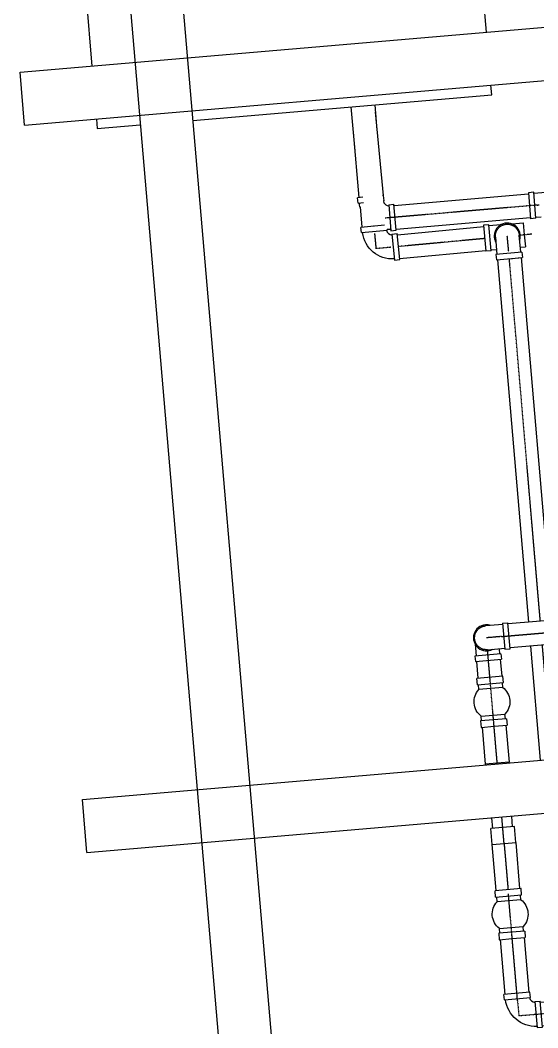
# Model space of a CAD drawing. Header units: millimetres. Extents: x 238021 to 250605, y -32596 to -9848.
# Drawn here: x 238112 to 239419, y -17787 to -15245 of the extents above; entities that cross this region are included whole.
import ezdxf

# ---------------------------------------------------------------- set-up
doc = ezdxf.new("R2010")
doc.units = ezdxf.units.MM
doc.header["$MEASUREMENT"] = 0
doc.linetypes.add('CENTER2', pattern=[1.125, 0.75, -0.125, 0.125, -0.125])
doc.layers.add('Plan-0', color=7, linetype='Continuous', true_color=0xe7f0ff)
for name, color, linetype in [('Plan-CENTER', 1, 'CENTER2'), ('Plan-RE', 5, 'Continuous'), ('Plan-S-BEAM', 12, 'Continuous')]:
    doc.layers.add(name, color=color, linetype=linetype)

# ---------------------------------------------------------------- blocks, each defined once
blk = doc.blocks.new('*U122')
at = {"layer": 'Plan-S-BEAM', "color": 0, "linetype": 'ByBlock', "lineweight": -2}
for p, q in [((238317.9, -14374.5), (239835.2, -32081.7)), ((238450.4, -14363.2), (239967.7, -32070.3))]:
    blk.add_line(p, q, dxfattribs=at)
blk = doc.blocks.new('*U135')
at = {"layer": 'Plan-0', "color": 0, "linetype": 'ByBlock', "lineweight": -2}
for p, q in [((239217.4, -14437.2), (238462.3, -14501.8)), ((239289.2, -15275.9), (239217.4, -14437.2)), ((238329.8, -14513.2), (238221.1, -14522.5)), ((238221.1, -14522.5), (238292.9, -15361.3)), ((239302.7, -15433.5), (239300.7, -15409.4)), ((238547.7, -15498.2), (239302.7, -15433.5)), ((238304.3, -15494.8), (238306.4, -15518.9)), ((238306.4, -15518.9), (238415.1, -15509.5))]:
    blk.add_line(p, q, dxfattribs=at)
blk = doc.blocks.new('*U158')
at = {"layer": 'Plan-S-BEAM', "color": 0, "linetype": 'ByBlock', "lineweight": -2}
for p, q in [((238111.7, -15376.8), (239560.4, -15252.7)), ((238123.1, -15510.3), (238111.7, -15376.8)), ((238123.1, -15510.3), (239571.8, -15386.2))]:
    blk.add_line(p, q, dxfattribs=at)
blk = doc.blocks.new('*U159')
at = {"layer": 'Plan-CENTER'}
blk.add_line((239005, -15764.8), (239004.8, -15762.5), dxfattribs=at)
at = {"layer": 'Plan-RE', "color": 0, "linetype": 'ByBlock', "lineweight": -2}
for p, q in [((238946.7, -15464), (238957, -15574.6)), ((239008.4, -15476.2), (239028.1, -15687.7)), ((239029.3, -15701.1), (239029.8, -15705.7)), ((238970.2, -15716.1), (238975, -15767.6))]:
    blk.add_line(p, q, dxfattribs=at)
blk = doc.blocks.new('*U160')
at = {"layer": 'Plan-RE', "color": 0, "linetype": 'ByBlock', "lineweight": -2}
for p, q in [((239007.3, -15458.8), (239012.7, -15522.7)), ((238952.6, -15528.1), (238966.8, -15693))]:
    blk.add_line(p, q, dxfattribs=at)
blk = doc.blocks.new('*U165')
at = {"layer": 'Plan-CENTER'}
blk.add_line((239039.6, -15744.1), (239033.4, -15744.6), dxfattribs=at)
at = {"layer": 'Plan-RE', "color": 0, "linetype": 'ByBlock', "lineweight": -2}
for p, q in [((238977.5, -15692.1), (238964, -15693.2)), ((238965.2, -15706.6), (238964, -15693.2)), ((238965.2, -15706.6), (238979.1, -15705.4)), ((239029.6, -15687.6), (239026.8, -15687.8)), ((239028.3, -15701.2), (239030.7, -15701)), ((239030.7, -15701), (239029.6, -15687.6)), ((239042.5, -15710.8), (239055.8, -15709.7)), ((239042.5, -15710.8), (239048.1, -15776.4)), ((239061.4, -15775.2), (239055.8, -15709.7)), ((239048.1, -15776.4), (239061.4, -15775.2))]:
    blk.add_line(p, q, dxfattribs=at)
at = {"layer": 'Plan-RE', "color": 0, "linetype": 'ByBlock', "lineweight": -2, "extrusion": (0, 0, -1)}
for start, end in [(344.0274, 353.0561), (267.1566, 273.88)]:
    blk.add_arc((-239044, -15697.1), 76.6, start, end, dxfattribs=at)
at = {"layer": 'Plan-RE', "color": 0, "linetype": 'ByBlock', "lineweight": -2}
blk.add_arc((239044, -15697.1), 16.3, 208.5281, 265.2208, dxfattribs=at)
blk = doc.blocks.new('*U166')
at = {"layer": 'Plan-CENTER'}
blk.add_line((239417.2, -15711.8), (239422.4, -15711.3), dxfattribs=at)
at = {"layer": 'Plan-RE', "color": 0, "linetype": 'ByBlock', "lineweight": -2}
for p, q in [((239408.8, -15679.5), (239395.4, -15680.6)), ((239395.4, -15680.6), (239401, -15746.2)), ((239414.4, -15745), (239408.8, -15679.5)), ((239439.5, -15679.6), (239409, -15682.2)), ((239414.4, -15745), (239401, -15746.2)), ((239414.2, -15742.3), (239427.7, -15741.1))]:
    blk.add_line(p, q, dxfattribs=at)
blk = doc.blocks.new('*U168')
at = {"layer": 'Plan-CENTER'}
blk.add_line((239417.2, -15711.8), (239039.6, -15744.1), dxfattribs=at)
at = {"layer": 'Plan-RE', "color": 0, "linetype": 'ByBlock', "lineweight": -2}
for p, q in [((239056, -15712.4), (239395.6, -15683.3)), ((239061.2, -15772.5), (239400.8, -15743.4))]:
    blk.add_line(p, q, dxfattribs=at)
blk = doc.blocks.new('*U169')
at = {"layer": 'Plan-CENTER'}
for p in [(239006.8, -15783.8), (239048.2, -15818.2)]:
    blk.add_line(p, (239010.3, -15821.7), dxfattribs=at)
at = {"layer": 'Plan-RE', "color": 0, "linetype": 'ByBlock', "lineweight": -2}
for p, q in [((239032.3, -15762.3), (238972.2, -15767.9)), ((238973.5, -15781.2), (238972.2, -15767.9)), ((238973.5, -15781.2), (239039, -15775.1)), ((239039, -15775.1), (239038.8, -15773.2)), ((239050.8, -15784.9), (239064.1, -15783.7)), ((239050.8, -15784.9), (239056.9, -15850.5)), ((239070.2, -15849.2), (239064.1, -15783.7)), ((239056.9, -15850.5), (239070.2, -15849.2))]:
    blk.add_line(p, q, dxfattribs=at)
at = {"layer": 'Plan-RE', "color": 0, "linetype": 'ByBlock', "lineweight": -2, "extrusion": (0, 0, -1)}
blk.add_arc((-239052.3, -15771.2), 76.6, 266.7279, 352.6274, dxfattribs=at)
at = {"layer": 'Plan-RE', "color": 0, "linetype": 'ByBlock', "lineweight": -2}
blk.add_arc((239052.3, -15771.2), 16.3, 194.9952, 265.6495, dxfattribs=at)
blk = doc.blocks.new('*U170')
at = {"layer": 'Plan-CENTER'}
blk.add_line((239345.5, -15828), (239342, -15790.1), dxfattribs=at)
at = {"layer": 'Plan-RE', "color": 0, "linetype": 'ByBlock', "lineweight": -2}
for p, q in [((239312, -15793), (239316, -15836.4)), ((239376.1, -15830.8), (239372, -15787.4)), ((239378.8, -15830.6), (239313.3, -15836.7)), ((239378.8, -15830.6), (239380, -15843.9)), ((239313.3, -15836.7), (239314.5, -15850)), ((239314.5, -15850), (239380, -15843.9))]:
    blk.add_line(p, q, dxfattribs=at)
for start, end in [(341.7659, 185.3224), (185.3224, 208.8788)]:
    blk.add_arc((239342, -15790.1), 32.9, start, end, dxfattribs=at)
blk.add_open_spline([(239312, -15793), (239311.9, -15792), (239311.8, -15791.1), (239311.8, -15789.1), (239311.9, -15788.1), (239312.1, -15786), (239312.3, -15785), (239312.7, -15783.1), (239312.9, -15782.1), (239313.5, -15780.4), (239313.8, -15779.4), (239314.5, -15777.6), (239315, -15776.7), (239316, -15774.9), (239316.5, -15774), (239317.6, -15772.4), (239318.2, -15771.6), (239319.4, -15770.2), (239320, -15769.4), (239321.4, -15768), (239322.2, -15767.4), (239323.8, -15766.1), (239324.6, -15765.5), (239326.3, -15764.4), (239327.1, -15763.9), (239328.7, -15763), (239329.6, -15762.6), (239331.5, -15761.9), (239332.4, -15761.5), (239334.4, -15760.9), (239335.3, -15760.7), (239337.3, -15760.3), (239338.3, -15760.2), (239339.2, -15760.1), (239340.1, -15760), (239341.1, -15760), (239343.1, -15760), (239344.1, -15760), (239346.1, -15760.2), (239347.1, -15760.4), (239349.1, -15760.8), (239350, -15761), (239351.8, -15761.6), (239352.7, -15761.9), (239354.5, -15762.7), (239355.5, -15763.1), (239357.2, -15764.1), (239358.1, -15764.6), (239359.7, -15765.7), (239360.5, -15766.3), (239362, -15767.5), (239362.7, -15768.2), (239364.1, -15769.6), (239364.8, -15770.3), (239366, -15771.9), (239366.6, -15772.7), (239367.7, -15774.4), (239368.2, -15775.3), (239369.1, -15776.9), (239369.5, -15777.8), (239370.3, -15779.6), (239370.6, -15780.6), (239371.2, -15782.5), (239371.4, -15783.5), (239371.8, -15785.5), (239371.9, -15786.4), (239372, -15787.4)], degree=3, knots=[134.217306, 134.217306, 134.217306, 134.217306, 137.014324, 137.014324, 139.811342, 139.811342, 142.608361, 142.608361, 145.405379, 145.405379, 148.199073, 148.199073, 150.992766, 150.992766, 153.78646, 153.78646, 156.580153, 156.580153, 159.372101, 159.372101, 162.164048, 162.164048, 164.955995, 164.955995, 167.747942, 167.747942, 170.538979, 170.538979, 173.330015, 173.330015, 176.121052, 176.121052, 178.912089, 178.912089, 178.912089, 181.703125, 181.703125, 184.494162, 184.494162, 187.285198, 187.285198, 190.076235, 190.076235, 192.868182, 192.868182, 195.660129, 195.660129, 198.452076, 198.452076, 201.244024, 201.244024, 204.037717, 204.037717, 206.831411, 206.831411, 209.625104, 209.625104, 212.418798, 212.418798, 215.215816, 215.215816, 218.012835, 218.012835, 220.809853, 220.809853, 223.606871, 223.606871, 223.606871, 223.606871], dxfattribs=at)
blk = doc.blocks.new('*U171')
at = {"layer": 'Plan-RE', "color": 0, "linetype": 'ByBlock', "lineweight": -2}
for p, q in [((239295.4, -15761.4), (239282, -15762.6)), ((239282, -15762.6), (239288.1, -15828.2)), ((239301.5, -15826.9), (239295.4, -15761.4)), ((239326.1, -15761.3), (239295.6, -15764.1)), ((239301.5, -15826.9), (239288.1, -15828.2))]:
    blk.add_line(p, q, dxfattribs=at)
blk = doc.blocks.new('*U172')
at = {"layer": 'Plan-CENTER'}
for p, q in [((239404, -15785.1), (239374.8, -15787.8)), ((239285.2, -15796.1), (239067.2, -15816.4))]:
    blk.add_line(p, q, dxfattribs=at)
at = {"layer": 'Plan-RE', "color": 0, "linetype": 'ByBlock', "lineweight": -2}
for p, q in [((239353.9, -15759.4), (239382.2, -15756.8)), ((239382.2, -15756.8), (239385, -15786.8)), ((239064.4, -15786.4), (239282.4, -15766.1)), ((239385, -15786.8), (239387.8, -15816.9)), ((239070, -15846.5), (239287.9, -15826.2)), ((239301.3, -15824.9), (239314.8, -15823.7)), ((239374.9, -15818.1), (239387.8, -15816.9))]:
    blk.add_line(p, q, dxfattribs=at)
blk = doc.blocks.new('*U175')
at = {"layer": 'Plan-CENTER'}
for p, q in [((239425.4, -16761.3), (239347.1, -15847)), ((239455.3, -17109.7), (239430.6, -16821.5)), ((239466.8, -17244.1), (239466.7, -17243.2))]:
    blk.add_line(p, q, dxfattribs=at)
at = {"layer": 'Plan-RE', "color": 0, "linetype": 'ByBlock', "lineweight": -2}
for p, q in [((239317.1, -15849.8), (239395.4, -16763.9)), ((239347.2, -15847), (239377.2, -15844.4)), ((239377.2, -15844.4), (239455.5, -16758.8)), ((239400.5, -16824), (239425.2, -17112.3)), ((239460.6, -16818.9), (239485.3, -17107.1)), ((239436.6, -17245.8), (239436.7, -17246.6)), ((239496.7, -17240.7), (239496.8, -17241.5))]:
    blk.add_line(p, q, dxfattribs=at)
blk = doc.blocks.new('*U215')
at = {"layer": 'Plan-CENTER'}
blk.add_line((239327.5, -16800), (239289.5, -16803.3), dxfattribs=at)
at = {"layer": 'Plan-RE', "color": 0, "linetype": 'ByBlock', "lineweight": -2}
for p, q in [((239330.5, -16769.5), (239287, -16773.2)), ((239330.3, -16766.7), (239343.6, -16765.6)), ((239330.3, -16766.7), (239335.9, -16832.3)), ((239349.2, -16831.2), (239343.6, -16765.6)), ((239292.2, -16833.3), (239335.7, -16829.6)), ((239335.9, -16832.3), (239349.2, -16831.2))]:
    blk.add_line(p, q, dxfattribs=at)
for start, end in [(94.8936, 298.4501), (71.3372, 94.8936)]:
    blk.add_arc((239289.5, -16803.3), 32.9, start, end, dxfattribs=at)
blk.add_open_spline([(239292.2, -16833.3), (239291.2, -16833.4), (239290.2, -16833.4), (239288.3, -16833.4), (239287.2, -16833.3), (239285.2, -16833.1), (239284.2, -16833), (239282.3, -16832.5), (239281.3, -16832.3), (239279.5, -16831.7), (239278.6, -16831.4), (239276.8, -16830.6), (239275.9, -16830.2), (239274.1, -16829.2), (239273.2, -16828.6), (239271.6, -16827.5), (239270.8, -16826.9), (239269.4, -16825.7), (239268.7, -16825.1), (239267.3, -16823.6), (239266.6, -16822.9), (239265.4, -16821.3), (239264.8, -16820.5), (239263.7, -16818.8), (239263.2, -16818), (239262.3, -16816.3), (239261.9, -16815.4), (239261.2, -16813.6), (239260.9, -16812.6), (239260.3, -16810.7), (239260.1, -16809.7), (239259.7, -16807.7), (239259.6, -16806.8), (239259.5, -16805.8), (239259.4, -16804.9), (239259.4, -16803.9), (239259.4, -16801.9), (239259.5, -16800.9), (239259.7, -16798.9), (239259.8, -16797.9), (239260.3, -16796), (239260.5, -16795), (239261.1, -16793.2), (239261.4, -16792.3), (239262.2, -16790.5), (239262.6, -16789.6), (239263.6, -16787.8), (239264.2, -16786.9), (239265.3, -16785.3), (239265.9, -16784.5), (239267.1, -16783.1), (239267.7, -16782.4), (239269.2, -16781), (239269.9, -16780.3), (239271.5, -16779.1), (239272.3, -16778.5), (239274, -16777.4), (239274.9, -16776.9), (239276.5, -16776), (239277.4, -16775.6), (239279.2, -16774.9), (239280.2, -16774.6), (239282.2, -16774), (239283.2, -16773.8), (239285.1, -16773.4), (239286.1, -16773.3), (239287, -16773.2)], degree=3, knots=[134.217306, 134.217306, 134.217306, 134.217306, 137.014324, 137.014324, 139.811342, 139.811342, 142.608361, 142.608361, 145.405379, 145.405379, 148.199073, 148.199073, 150.992766, 150.992766, 153.78646, 153.78646, 156.580153, 156.580153, 159.372101, 159.372101, 162.164048, 162.164048, 164.955995, 164.955995, 167.747942, 167.747942, 170.538979, 170.538979, 173.330015, 173.330015, 176.121052, 176.121052, 178.912089, 178.912089, 178.912089, 181.703125, 181.703125, 184.494162, 184.494162, 187.285198, 187.285198, 190.076235, 190.076235, 192.868182, 192.868182, 195.660129, 195.660129, 198.452076, 198.452076, 201.244024, 201.244024, 204.037717, 204.037717, 206.831411, 206.831411, 209.625104, 209.625104, 212.418798, 212.418798, 215.215816, 215.215816, 218.012835, 218.012835, 220.809853, 220.809853, 223.606871, 223.606871, 223.606871, 223.606871], dxfattribs=at)
blk = doc.blocks.new('*U218')
at = {"layer": 'Plan-CENTER'}
blk.add_line((239327.5, -16800), (239738.9, -16764.8), dxfattribs=at)
at = {"layer": 'Plan-RE', "color": 0, "linetype": 'ByBlock', "lineweight": -2}
for p, q in [((239717.3, -16736.4), (239343.9, -16768.3)), ((239722.5, -16796.5), (239349, -16828.4))]:
    blk.add_line(p, q, dxfattribs=at)
blk = doc.blocks.new('*U219')
at = {"layer": 'Plan-CENTER'}
blk.add_line((239292.7, -16841.2), (239292.3, -16836), dxfattribs=at)
at = {"layer": 'Plan-RE', "color": 0, "linetype": 'ByBlock', "lineweight": -2}
for p, q in [((239260.6, -16818.9), (239263.2, -16849.4)), ((239326, -16844), (239260.4, -16849.6)), ((239260.4, -16849.6), (239261.6, -16863)), ((239323.3, -16844.3), (239322.1, -16830.7)), ((239326, -16844), (239327.2, -16857.4)), ((239261.6, -16863), (239327.2, -16857.4))]:
    blk.add_line(p, q, dxfattribs=at)
blk = doc.blocks.new('*U224')
at = {"layer": 'Plan-CENTER'}
blk.add_line((239299, -16913.8), (239292.7, -16841.2), dxfattribs=at)
at = {"layer": 'Plan-RE', "color": 0, "linetype": 'ByBlock', "lineweight": -2}
for p, q in [((239264.3, -16862.8), (239268, -16905.4)), ((239324.4, -16857.6), (239328.1, -16900.2))]:
    blk.add_line(p, q, dxfattribs=at)
blk = doc.blocks.new('*U229')
at = {"layer": 'Plan-CENTER'}
blk.add_line((239307.7, -17015.3), (239299, -16913.8), dxfattribs=at)
at = {"layer": 'Plan-RE', "color": 0, "linetype": 'ByBlock', "lineweight": -2}
for p, q in [((239330.8, -16900), (239265.2, -16905.6)), ((239332.2, -16916.3), (239330.8, -16900)), ((239266.6, -16921.9), (239265.2, -16905.6)), ((239266.6, -16921.9), (239332.2, -16916.3)), ((239270.4, -16933.6), (239269.4, -16921.7)), ((239330.5, -16928.4), (239300.4, -16931)), ((239330.5, -16928.4), (239329.5, -16916.5)), ((239300.4, -16931), (239270.4, -16933.6)), ((239276.1, -17000.8), (239306.2, -16998.2)), ((239277.2, -17012.6), (239276.1, -17000.8)), ((239306.2, -16998.2), (239336.2, -16995.6)), ((239337.3, -17007.5), (239336.2, -16995.6)), ((239307.2, -17010.1), (239274.4, -17012.9)), ((239274.4, -17012.9), (239275.8, -17029.2)), ((239275.8, -17029.2), (239308.6, -17026.4)), ((239340, -17007.3), (239307.2, -17010.1)), ((239308.6, -17026.4), (239341.4, -17023.6)), ((239340, -17007.3), (239341.4, -17023.6))]:
    blk.add_line(p, q, dxfattribs=at)
at = {"layer": 'Plan-RE', "color": 0, "linetype": 'ByBlock', "lineweight": -2, "extrusion": (0, 0, -1)}
for start, end in [(126.9167, 223.296), (306.9167, 43.296)]:
    blk.add_arc((-239303.3, -16964.6), 45.2, start, end, dxfattribs=at)
blk = doc.blocks.new('*U231')
at = {"layer": 'Plan-CENTER'}
blk.add_line((239316.6, -17119.7), (239307.7, -17015.3), dxfattribs=at)
at = {"layer": 'Plan-RE', "color": 0, "linetype": 'ByBlock', "lineweight": -2}
for p, q in [((239278.5, -17028.9), (239286.5, -17122.3)), ((239338.7, -17023.8), (239346.6, -17117.1)), ((239316.6, -17119.7), (239286.5, -17122.3)), ((239346.6, -17117.1), (239316.6, -17119.7))]:
    blk.add_line(p, q, dxfattribs=at)
blk = doc.blocks.new('*U234')
at = {"layer": 'Plan-CENTER'}
for p, q in [((239316.8, -17121.6), (239316.6, -17119.7)), ((239333.9, -17321.9), (239328.2, -17255.1))]:
    blk.add_line(p, q, dxfattribs=at)
at = {"layer": 'Plan-RE', "color": 0, "linetype": 'ByBlock', "lineweight": -2}
for p, q in [((239286.9, -17124.1), (239286.7, -17122.2)), ((239346.6, -17119), (239346.5, -17117.1)), ((239305.6, -17284.2), (239303.3, -17257.2)), ((239355.4, -17280), (239353.1, -17253)), ((239360.4, -17279.5), (239300.6, -17284.7)), ((239304, -17324.5), (239300.6, -17284.7)), ((239363.8, -17319.4), (239360.4, -17279.5))]:
    blk.add_line(p, q, dxfattribs=at)
blk = doc.blocks.new('*U235')
at = {"layer": 'Plan-S-BEAM', "color": 0, "linetype": 'ByBlock', "lineweight": -2}
for p, q in [((238268.8, -17211.4), (239774.1, -17082.4)), ((238280.2, -17344.9), (238268.8, -17211.4)), ((238280.2, -17344.9), (239785.5, -17215.9))]:
    blk.add_line(p, q, dxfattribs=at)
blk = doc.blocks.new('*U252')
at = {"layer": 'Plan-CENTER'}
blk.add_line((239333.9, -17321.9), (239343.9, -17438.4), dxfattribs=at)
at = {"layer": 'Plan-RE', "color": 0, "linetype": 'ByBlock', "lineweight": -2}
for p, q in [((239303.9, -17324.5), (239333.9, -17321.9)), ((239313.8, -17441), (239303.9, -17324.5)), ((239333.9, -17321.9), (239364, -17319.4)), ((239373.9, -17435.9), (239364, -17319.4)), ((239316.2, -17469.2), (239315.2, -17457.3)), ((239376.3, -17464), (239375.3, -17452.2))]:
    blk.add_line(p, q, dxfattribs=at)
blk = doc.blocks.new('*U274')
at = {"layer": 'Plan-CENTER'}
blk.add_line((239353.5, -17551), (239344.8, -17449.5), dxfattribs=at)
at = {"layer": 'Plan-RE', "color": 0, "linetype": 'ByBlock', "lineweight": -2}
for p, q in [((239376.7, -17435.6), (239311.1, -17441.3)), ((239378.1, -17451.9), (239376.7, -17435.6)), ((239312.5, -17457.6), (239311.1, -17441.3)), ((239312.5, -17457.6), (239378.1, -17451.9)), ((239316.2, -17469.2), (239315.2, -17457.3)), ((239376.3, -17464), (239375.3, -17452.2)), ((239346.3, -17466.6), (239316.2, -17469.2)), ((239376.3, -17464), (239346.3, -17466.6)), ((239322, -17536.4), (239352, -17533.8)), ((239323, -17548.3), (239322, -17536.4)), ((239352, -17533.8), (239382.1, -17531.2)), ((239383.1, -17543.1), (239382.1, -17531.2)), ((239353.1, -17545.7), (239320.3, -17548.5)), ((239320.3, -17548.5), (239321.7, -17564.8)), ((239321.7, -17564.8), (239354.5, -17562)), ((239385.9, -17542.9), (239353.1, -17545.7)), ((239354.5, -17562), (239387.2, -17559.2)), ((239385.9, -17542.9), (239387.2, -17559.2))]:
    blk.add_line(p, q, dxfattribs=at)
at = {"layer": 'Plan-RE', "color": 0, "linetype": 'ByBlock', "lineweight": -2, "extrusion": (0, 0, -1)}
for start, end in [(306.9167, 43.296), (126.9167, 223.296)]:
    blk.add_arc((-239349.2, -17500.2), 45.2, start, end, dxfattribs=at)
blk = doc.blocks.new('*U278')
at = {"layer": 'Plan-CENTER'}
blk.add_line((239367.9, -17719.2), (239353.5, -17551), dxfattribs=at)
at = {"layer": 'Plan-RE', "color": 0, "linetype": 'ByBlock', "lineweight": -2}
for p, q in [((239384.5, -17559.4), (239396.3, -17697.6)), ((239324.4, -17564.6), (239336.2, -17702.8))]:
    blk.add_line(p, q, dxfattribs=at)
blk = doc.blocks.new('*U281')
at = {"layer": 'Plan-CENTER'}
for p in [(239367.9, -17719.2), (239409.1, -17753.9)]:
    blk.add_line(p, (239371.2, -17757.2), dxfattribs=at)
at = {"layer": 'Plan-RE', "color": 0, "linetype": 'ByBlock', "lineweight": -2}
for p, q in [((239399.1, -17697.4), (239333.5, -17703)), ((239334.7, -17716.4), (239333.5, -17703)), ((239334.7, -17716.4), (239400.2, -17710.8)), ((239400.2, -17710.8), (239399.1, -17697.4)), ((239411.9, -17720.6), (239425.3, -17719.5)), ((239411.9, -17720.6), (239417.6, -17786.2)), ((239430.9, -17785.1), (239425.3, -17719.5)), ((239417.6, -17786.2), (239430.9, -17785.1))]:
    blk.add_line(p, q, dxfattribs=at)
at = {"layer": 'Plan-RE', "color": 0, "linetype": 'ByBlock', "lineweight": -2, "extrusion": (0, 0, -1)}
blk.add_arc((-239413.5, -17706.9), 76.6, 267.1566, 353.0561, dxfattribs=at)
at = {"layer": 'Plan-RE', "color": 0, "linetype": 'ByBlock', "lineweight": -2}
blk.add_arc((239413.5, -17706.9), 16.3, 194.5665, 265.2208, dxfattribs=at)
blk = doc.blocks.new('*U286')
at = {"layer": 'Plan-CENTER'}
blk.add_line((239614.3, -17736.3), (239409.1, -17753.9), dxfattribs=at)
at = {"layer": 'Plan-RE', "color": 0, "linetype": 'ByBlock', "lineweight": -2}
for p, q in [((239425.5, -17722.2), (239600.7, -17707.2)), ((239430.7, -17782.3), (239605.9, -17767.3))]:
    blk.add_line(p, q, dxfattribs=at)

msp = doc.modelspace()

# ---------------------------------------------------------------- block references
at = {"layer": 'Plan-0'}
msp.add_blockref('*U135', (0, 0), dxfattribs=at)
at = {"layer": 'Plan-RE'}
for name in ['*U159', '*U160', '*U168', '*U166', '*U165', '*U172', '*U170', '*U169', '*U171', '*U175', '*U218', '*U215', '*U219', '*U224', '*U229', '*U231', '*U234', '*U252', '*U274', '*U278', '*U281', '*U286']:
    msp.add_blockref(name, (0, 0), dxfattribs=at)
at = {"layer": 'Plan-S-BEAM'}
for name in ['*U122', '*U158', '*U235']:
    msp.add_blockref(name, (0, 0), dxfattribs=at)

doc.saveas('drawing.dxf')
